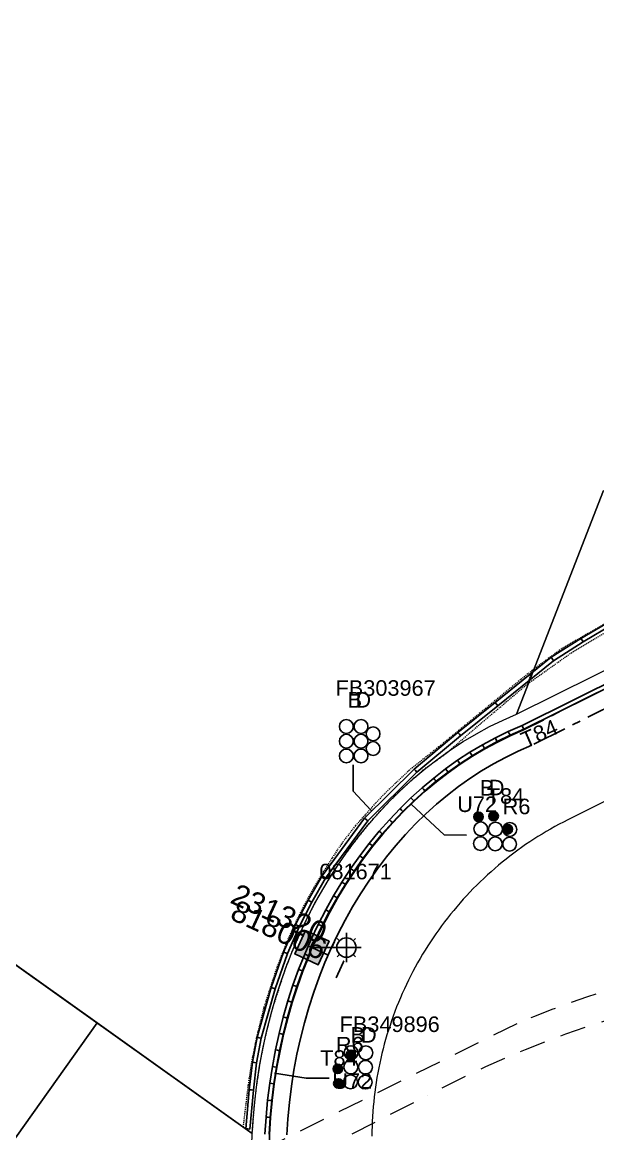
# Model space of a CAD drawing. Header units: metres. Extents: x 307635 to 308805, y 6256169 to 6257356.
# Drawn here: x 308350.6 to 308417.3, y 6257011.7 to 6257140.4 of the extents above; entities that cross this region are included whole.
import ezdxf
from ezdxf.enums import TextEntityAlignment as Align

# ---------------------------------------------------------------- set-up
doc = ezdxf.new("R2010")
doc.units = ezdxf.units.M
for name, pattern in [('Cable Exist UG', [7, 4, -1, 1, -1]), ('Dash', [5, 3, -2]), ('DASHED', [19.05, 12.7, -6.35]), ('HIDDEN2', [0.1875, 0.125, -0.0625])]:
    doc.linetypes.add(name, pattern=pattern)
doc.layers.get('0').update_dxf_attribs({"color": 6})
doc.layers.get('Defpoints').update_dxf_attribs({"color": 250})
for name, color, linetype, lineweight in [('Cadastre Developer_SP_EXT', 98, 'Continuous', 15), ('Cadastre Land Parcels_SP_EXT', 118, 'Continuous', 15), ('Cadastre Other Property_SP_EXT', 138, 'DASHED', 15), ('Mains_LV_EXT', 163, 'Continuous', 25), ('Mains_LV_SL_EXT', 135, 'Continuous', 25)]:
    doc.layers.add(name, color=color, linetype=linetype, lineweight=lineweight)
for name, color, linetype in [('Duct_SP_EXT', 30, 'Continuous'), ('Equip_SP_SL_EXT', 7, 'Continuous'), ('SupportsUG_SP_LV_SL_EXT', 7, 'Continuous')]:
    doc.layers.add(name, color=color, linetype=linetype)
doc.styles.add('COLUMN_LABEL', font='arial.ttf', dxfattribs={"height": 2})
doc.styles.add('iecARIAL', font='arial.ttf', dxfattribs={"height": 2})
doc.styles.add('POLE_LABEL', font='arial.ttf', dxfattribs={"height": 2})
doc.styles.add('SL_LABEL', font='arial.ttf', dxfattribs={"height": 2})
doc.styles.get("Standard").update_dxf_attribs({"font": 'arial.ttf'})

# ---------------------------------------------------------------- blocks, each defined once
blk = doc.blocks.new('COLUMN_EXT')
blk.add_hatch(color=256).paths.add_polyline_path([(1.5, -1.5), (1.5, 1.5), (-1.5, 1.5), (-1.5, -1.5)])
blk.add_lwpolyline([(1.5, 1.5), (-1.5, 1.5), (-1.5, -1.5), (1.5, -1.5)], close=True)
at = {"layer": 'Defpoints', "flags": 128}
for points in [[(0, 0), (0, -2)], [(2, -4), (-2, -4)]]:
    blk.add_lwpolyline(points, dxfattribs=at)
at = {"flags": 9}
for tag, p in [('STREETNAME', (-1.81, 1.6)), ('LOCATION', (-1.81, 1.4)), ('SUBURB', (-1.81, 1.8)), ('LEGEND', (-1.81, 1.2)), ('NOTES', (-1.81, 2)), ('COLUMN_TYPE', (-1.81, 0.4)), ('OWNED_BY', (-1.81, 0.6)), ('USAGE', (-1.81, 1)), ('STATE', (-1.81, 0.8))]:
    blk.add_attdef(tag, text='', height=0.2, rotation=180, dxfattribs=at).set_placement(p, align=Align.MIDDLE_LEFT)
at = {"flags": 1}
blk.add_attdef('Z', (-1.81, 2.35), '', height=0.2, rotation=180, dxfattribs=at)
at = {"flags": 9}
for tag, style, p in [('STRUCTURE_PLANT_NUMBER', 'POLE_LABEL', (-1.81, -0.03)), ('STREET_CODE', 'COLUMN_LABEL', (-1.81, 0.2))]:
    blk.add_attdef(tag, text='', height=0.2, rotation=180, dxfattribs=dict(at, style=style)).set_placement(p, align=Align.MIDDLE_LEFT)
at = {"style": 'COLUMN_LABEL', "width": 0.9, "flags": 8}
blk.add_attdef('ASSET_NUM', text='', height=2, rotation=270, dxfattribs=at).set_placement((2, -4), align=Align.MIDDLE_LEFT)
blk = doc.blocks.new('DUCT_EXT')
blk.add_circle((0, 0.8), 0.8)
at = {"flags": 1}
blk.add_attdef('Z', (0, 0), '', height=0.2, dxfattribs=at)
at = {"flags": 9}
for tag, p in [('DUCT_CODE', (0, 0)), ('XSECT_TYPE', (0, -0.2)), ('STATE', (0, -0.6)), ('FB_REFERENCE', (0, -0.4)), ('NOTES', (0, -0.8))]:
    blk.add_attdef(tag, text='', height=0.2, dxfattribs=at).set_placement(p, align=Align.MIDDLE_LEFT)
blk = doc.blocks.new('SL_LANTERN_EXT')
at = {"flags": 9}
for tag, p in [('LRATECODE', (-7.4, 0)), ('LOUTREACHVOCAB', (-7.2, 0)), ('LOUTREACH', (-7, 0)), ('LANTNUMBER', (-6.6, 0)), ('LNEW', (-6.4, 0)), ('LMASTVOCAB', (-6.2, 0)), ('LMAST', (-6, 0)), ('LLAMPVOCAB', (-5.8, 0)), ('LLAMP', (-5.6, 0)), ('LEXIST', (-5.4, 0)), ('LCHARGE3PERCENT', (-5.2, 0)), ('LCHARGE3', (-5, 0)), ('LCHARGE2PERCENT', (-4.8, 0)), ('LCHARGE2', (-4.6, 0)), ('LCHARGE1PERCENT', (-4.4, 0)), ('LCHARGE1', (-4.2, 0)), ('LCATEGORY', (-4, 0)), ('LBRACKETVOCAB', (-3.8, 0)), ('LBRACKET', (-3.6, 0)), ('LKINGHEIGHT', (-3.4, 0)), ('CREPLACE', (-3.2, 0)), ('CREMOVE', (-3, 0)), ('CNUMBER', (-2.8, 0)), ('CNEW', (-2.6, 0)), ('CEXIST', (-2.4, 0)), ('USAGE', (-2.2, 0)), ('STATE', (-2, 0)), ('OWNED_BY', (-1.8, 0)), ('ORIENTATION', (-1.6, 0)), ('OPERATING_VOLTAGE', (-1.4, 0)), ('NO_PHASES', (-1.2, 0)), ('LANTERN_TYPE', (-1, 0)), ('LANTERN_PURPOSE', (-0.8, 0)), ('CONTROL_TYPE', (-0.6, 0)), ('CONSTRUCTED_VOLTAGE', (-0.4, 0))]:
    blk.add_attdef(tag, text='', height=0.001, rotation=270, dxfattribs=at).set_placement(p, align=Align.MIDDLE_LEFT)
at = {"style": 'SL_LABEL', "flags": 9}
blk.add_attdef('STREET_CODE', text='', height=0.001, rotation=270, dxfattribs=at).set_placement((0, 0), align=Align.MIDDLE_LEFT)
at = {"flags": 1}
blk.add_attdef('Z', (0, 0), '', height=0.001, rotation=270, dxfattribs=at)
at = {"width": 0.9}
blk.add_attdef('LNUMBER', text='', height=1, dxfattribs=at).set_placement((7, -1), align=Align.MIDDLE_LEFT)
at = {"flags": 9}
for tag, p in [('LREMOVE', (0, -7.6)), ('LREPLACE', (0, -7.8)), ('LTYPE', (0, -8)), ('LTYPEVOCAB', (0, -8.2)), ('LEGEND', (0, -8.4)), ('SUBURB', (0, -8.6)), ('STREETNAME', (0, -8.8)), ('LOCATION', (0, -9)), ('NOTES', (0, -9.2)), ('MAINTAINED_BY', (0, -9.86))]:
    blk.add_attdef(tag, text='', height=0.001, dxfattribs=at).set_placement(p, align=Align.MIDDLE_LEFT)
blk.add_attdef('OPERATED_BY', (0, -9.61), '', height=0.001, dxfattribs=at)
blk.add_wipeout([(5.69, 0), (5.06, -1.06), (4, -1.69), (2.94, -1.06), (2.31, 0), (2.94, 1.06), (4, 1.69), (5.06, 1.06)])
for p, q in [((4, 1.69), (4, 0)), ((0, 0), (4, 0)), ((2.94, 1.06), (3.2, 0.8)), ((5.06, 1.06), (4.8, 0.8)), ((2.94, -1.06), (3.2, -0.8)), ((4, 0), (5.69, 0)), ((4, 0), (4, -1.69)), ((5.06, -1.06), (4.8, -0.8))]:
    blk.add_line(p, q)
blk.add_circle((4, 0), 1.12)
blk = doc.blocks.new('CABLE_LARGE_EXT')
h = blk.add_hatch(color=256)
edge = h.paths.add_edge_path()
edge.add_arc((0, 0.55), 0.55, 0, 360)
blk.add_circle((0, 0.55), 0.55)
at = {"flags": 1}
blk.add_attdef('Z', (0, 0), '', height=0.2, dxfattribs=at)
at = {"flags": 9}
for tag, p in [('COND_CODE', (0, 0)), ('STATE', (0, -0.4)), ('XSECT_SIZE', (0, -0.6)), ('FB_REFERENCE', (0, -0.2)), ('NOTES', (0, -0.8))]:
    blk.add_attdef(tag, text='', height=0.2, dxfattribs=at).set_placement(p, align=Align.MIDDLE_LEFT)

msp = doc.modelspace()

# ---------------------------------------------------------------- linework, layer by layer
at = {"layer": 'Cadastre Land Parcels_SP_EXT', "linetype": 'Continuous'}
for points in [[(308196.66, 6257140.37), (308377.3, 6257011.76), (308377.43, 6257013.78), (308377.62, 6257015.79), (308377.87, 6257017.78), (308378.18, 6257019.77), (308378.55, 6257021.74), (308378.98, 6257023.69), (308379.47, 6257025.62), (308380.02, 6257027.53), (308380.63, 6257029.41), (308381.3, 6257031.26), (308382.02, 6257033.08), (308382.8, 6257034.87), (308383.63, 6257036.62), (308384.51, 6257038.33), (308385.45, 6257040.01), (308386.44, 6257041.64), (308387.48, 6257043.22), (308388.57, 6257044.76), (308389.7, 6257046.25), (308390.88, 6257047.69), (308392.1, 6257049.07), (308393.37, 6257050.4), (308394.67, 6257051.67), (308396.02, 6257052.88), (308397.4, 6257054.04), (308398.81, 6257055.13), (308400.26, 6257056.16), (308401.74, 6257057.12), (308403.25, 6257058.02), (308404.78, 6257058.85), (308406.34, 6257059.61), (308407.92, 6257060.3), (308417.98, 6257086.19)], [(308417.98, 6257086.19), (308407.92, 6257060.3), (308407.92, 6257060.3), (308430.55, 6257071.52)], [(308436.35, 6257059.32), (308413.84, 6257048.07), (308413.33, 6257047.81), (308412.83, 6257047.55), (308412.33, 6257047.28), (308411.84, 6257047), (308411.35, 6257046.71), (308410.87, 6257046.42), (308410.38, 6257046.13), (308409.91, 6257045.82), (308409.43, 6257045.51), (308408.96, 6257045.19), (308408.5, 6257044.87), (308408.04, 6257044.54), (308407.58, 6257044.2), (308407.13, 6257043.86), (308406.69, 6257043.51), (308406.25, 6257043.16), (308405.81, 6257042.8), (308405.38, 6257042.43), (308404.95, 6257042.05), (308404.53, 6257041.68), (308404.12, 6257041.29), (308403.71, 6257040.9), (308403.3, 6257040.5), (308402.9, 6257040.1), (308402.51, 6257039.7), (308402.12, 6257039.28), (308401.74, 6257038.87), (308401.36, 6257038.44), (308400.99, 6257038.01), (308400.63, 6257037.58), (308400.27, 6257037.14), (308399.91, 6257036.7), (308399.57, 6257036.25), (308399.23, 6257035.8), (308398.89, 6257035.34), (308398.57, 6257034.88), (308398.24, 6257034.41), (308397.93, 6257033.94), (308397.62, 6257033.47), (308397.32, 6257032.99), (308397.02, 6257032.5), (308396.73, 6257032.02), (308396.45, 6257031.52), (308396.18, 6257031.03), (308395.91, 6257030.53), (308395.65, 6257030.03), (308395.4, 6257029.52), (308395.15, 6257029.01), (308394.91, 6257028.5), (308394.67, 6257027.98), (308394.45, 6257027.46), (308394.23, 6257026.94), (308394.02, 6257026.41), (308393.81, 6257025.89), (308393.62, 6257025.35), (308393.43, 6257024.82), (308393.25, 6257024.28), (308393.07, 6257023.74), (308392.9, 6257023.2), (308392.74, 6257022.66), (308392.59, 6257022.11), (308392.45, 6257021.57), (308392.31, 6257021.01), (308392.18, 6257020.46), (308392.06, 6257019.91), (308391.94, 6257019.35), (308391.84, 6257018.8), (308391.74, 6257018.24), (308391.65, 6257017.68), (308391.56, 6257017.12), (308391.49, 6257016.56), (308391.42, 6257016), (308391.36, 6257015.43), (308391.31, 6257014.87), (308391.26, 6257014.3), (308391.22, 6257013.74), (308391.19, 6257013.17), (308391.17, 6257012.61), (308391.16, 6257012.04), (308391.15, 6257011.47)], [(308436.35, 6257059.32), (308413.84, 6257048.07), (308413.33, 6257047.81), (308412.83, 6257047.55), (308412.33, 6257047.28), (308411.84, 6257047), (308411.35, 6257046.71), (308410.87, 6257046.42), (308410.38, 6257046.13), (308409.91, 6257045.82), (308409.43, 6257045.51), (308408.96, 6257045.19), (308408.5, 6257044.87), (308408.04, 6257044.54), (308407.58, 6257044.2), (308407.13, 6257043.86), (308406.69, 6257043.51), (308406.25, 6257043.16), (308405.81, 6257042.8), (308405.38, 6257042.43), (308404.95, 6257042.05), (308404.53, 6257041.68), (308404.12, 6257041.29), (308403.71, 6257040.9), (308403.3, 6257040.5), (308402.9, 6257040.1), (308402.51, 6257039.7), (308402.12, 6257039.28), (308401.74, 6257038.87), (308401.36, 6257038.44), (308400.99, 6257038.01), (308400.63, 6257037.58), (308400.27, 6257037.14), (308399.91, 6257036.7), (308399.57, 6257036.25), (308399.23, 6257035.8), (308398.89, 6257035.34), (308398.57, 6257034.88), (308398.24, 6257034.41), (308397.93, 6257033.94), (308397.62, 6257033.47), (308397.32, 6257032.99), (308397.02, 6257032.5), (308396.73, 6257032.02), (308396.45, 6257031.52), (308396.18, 6257031.03), (308395.91, 6257030.53), (308395.65, 6257030.03), (308395.4, 6257029.52), (308395.15, 6257029.01), (308394.91, 6257028.5), (308394.67, 6257027.98), (308394.45, 6257027.46), (308394.23, 6257026.94), (308394.02, 6257026.41), (308393.81, 6257025.89), (308393.62, 6257025.35), (308393.43, 6257024.82), (308393.25, 6257024.28), (308393.07, 6257023.74), (308392.9, 6257023.2), (308392.74, 6257022.66), (308392.59, 6257022.11), (308392.45, 6257021.57), (308392.31, 6257021.01), (308392.18, 6257020.46), (308392.06, 6257019.91), (308391.94, 6257019.35), (308391.84, 6257018.8), (308391.74, 6257018.24), (308391.65, 6257017.68), (308391.56, 6257017.12), (308391.49, 6257016.56), (308391.42, 6257016), (308391.36, 6257015.43), (308391.31, 6257014.87), (308391.26, 6257014.3), (308391.22, 6257013.74), (308391.19, 6257013.17), (308391.17, 6257012.61), (308391.16, 6257012.04), (308391.15, 6257011.47)], [(308341.61, 6256999.69), (308359.33, 6257024.56), (308343.03, 6257036.16)]]:
    msp.add_lwpolyline(points, dxfattribs=at)
msp.add_lwpolyline([(308377.35, 6257003.68), (308377.35, 6257004.8), (308377.35, 6257005.92), (308377.33, 6257007.04), (308377.31, 6257008.17), (308377.29, 6257009.29), (308377.25, 6257010.41), (308377.3, 6257011.76), (308359.33, 6257024.56), (308341.61, 6256999.69), (308342.85, 6256994.84), (308377.35, 6257003.68)], close=True, dxfattribs=at)
at = {"layer": 'Cadastre Other Property_SP_EXT', "linetype": 'HIDDEN2'}
msp.add_lwpolyline([(308420.07, 6257071.88), (308413.14, 6257067.87), (308409.74, 6257065.37), (308409.25, 6257063.85), (308414.42, 6257067.51), (308420.75, 6257071.27)], dxfattribs=at)
at = {"layer": 'Duct_SP_EXT'}
for p, q in [((308418.91, 6257071.15), (308415.37, 6257069.06)), ((308419.15, 6257070.73), (308415.62, 6257068.65)), ((308415.37, 6257069.06), (308411.92, 6257066.87)), ((308415.62, 6257068.65), (308412.2, 6257066.48)), ((308415.37, 6257069.06), (308415.5, 6257068.85)), ((308415.62, 6257068.65), (308415.5, 6257068.85)), ((308411.92, 6257066.87), (308405.43, 6257061.64)), ((308412.2, 6257066.48), (308405.73, 6257061.27)), ((308408.54, 6257058.98), (308423.31, 6257066.3)), ((308411.92, 6257066.87), (308412.06, 6257066.67)), ((308412.2, 6257066.48), (308412.06, 6257066.67)), ((308408.74, 6257058.54), (308423.53, 6257065.87)), ((308405.43, 6257061.64), (308401.12, 6257058.16)), ((308405.73, 6257061.27), (308401.43, 6257057.79)), ((308405.43, 6257061.64), (308405.58, 6257061.45)), ((308405.73, 6257061.27), (308405.58, 6257061.45)), ((308406.95, 6257058.28), (308408.54, 6257058.98)), ((308407.15, 6257057.85), (308408.74, 6257058.54)), ((308408.54, 6257058.98), (308408.64, 6257058.76)), ((308408.74, 6257058.54), (308408.64, 6257058.76)), ((308401.12, 6257058.16), (308396.03, 6257053.94)), ((308401.43, 6257057.79), (308396.35, 6257053.58)), ((308401.12, 6257058.16), (308401.28, 6257057.98)), ((308401.43, 6257057.79), (308401.28, 6257057.98)), ((308403.97, 6257056.75), (308405.45, 6257057.55)), ((308404.2, 6257056.33), (308405.67, 6257057.12)), ((308405.45, 6257057.55), (308406.95, 6257058.28)), ((308405.45, 6257057.55), (308405.56, 6257057.33)), ((308405.67, 6257057.12), (308405.56, 6257057.33)), ((308405.67, 6257057.12), (308407.15, 6257057.85)), ((308406.95, 6257058.28), (308407.05, 6257058.06)), ((308407.15, 6257057.85), (308407.05, 6257058.06)), ((308401.08, 6257054.95), (308402.51, 6257055.88)), ((308402.51, 6257055.88), (308403.97, 6257056.75)), ((308402.51, 6257055.88), (308402.64, 6257055.68)), ((308402.76, 6257055.47), (308404.2, 6257056.33)), ((308403.97, 6257056.75), (308404.08, 6257056.54)), ((308404.2, 6257056.33), (308404.08, 6257056.54)), ((308399.68, 6257053.95), (308401.08, 6257054.95)), ((308399.97, 6257053.57), (308401.35, 6257054.55)), ((308401.08, 6257054.95), (308401.22, 6257054.75)), ((308401.35, 6257054.55), (308401.22, 6257054.75)), ((308401.35, 6257054.55), (308402.76, 6257055.47)), ((308402.76, 6257055.47), (308402.64, 6257055.68)), ((308396.03, 6257053.94), (308390.31, 6257048.26)), ((308396.35, 6257053.58), (308390.68, 6257047.94)), ((308396.03, 6257053.94), (308396.19, 6257053.76)), ((308396.35, 6257053.58), (308396.19, 6257053.76)), ((308398.31, 6257052.9), (308399.68, 6257053.95)), ((308398.61, 6257052.52), (308399.97, 6257053.57)), ((308399.68, 6257053.95), (308399.82, 6257053.76)), ((308399.97, 6257053.57), (308399.82, 6257053.76)), ((308396.98, 6257051.78), (308398.31, 6257052.9)), ((308397.29, 6257051.42), (308398.61, 6257052.52)), ((308398.31, 6257052.9), (308398.46, 6257052.71)), ((308398.61, 6257052.52), (308398.46, 6257052.71)), ((308395.67, 6257050.61), (308396.98, 6257051.78)), ((308396, 6257050.26), (308397.29, 6257051.42)), ((308396.98, 6257051.78), (308397.13, 6257051.6)), ((308397.29, 6257051.42), (308397.13, 6257051.6)), ((308393.18, 6257048.08), (308394.41, 6257049.37)), ((308394.41, 6257049.37), (308395.67, 6257050.61)), ((308394.41, 6257049.37), (308394.58, 6257049.2)), ((308394.75, 6257049.03), (308396, 6257050.26)), ((308395.67, 6257050.61), (308395.84, 6257050.43)), ((308396, 6257050.26), (308395.84, 6257050.43)), ((308390.31, 6257048.26), (308385.39, 6257041.58)), ((308390.31, 6257048.26), (308390.49, 6257048.1)), ((308390.68, 6257047.94), (308390.49, 6257048.1)), ((308391.99, 6257046.74), (308393.18, 6257048.08)), ((308393.18, 6257048.08), (308393.36, 6257047.92)), ((308393.53, 6257047.76), (308394.75, 6257049.03)), ((308394.75, 6257049.03), (308394.58, 6257049.2)), ((308390.68, 6257047.94), (308385.79, 6257041.32)), ((308392.36, 6257046.43), (308393.53, 6257047.76)), ((308393.53, 6257047.76), (308393.36, 6257047.92)), ((308390.85, 6257045.34), (308391.99, 6257046.74)), ((308391.22, 6257045.05), (308392.36, 6257046.43)), ((308391.99, 6257046.74), (308392.18, 6257046.58)), ((308392.36, 6257046.43), (308392.18, 6257046.58)), ((308389.75, 6257043.9), (308390.85, 6257045.34)), ((308390.13, 6257043.61), (308391.22, 6257045.05)), ((308390.85, 6257045.34), (308391.04, 6257045.19)), ((308391.22, 6257045.05), (308391.04, 6257045.19)), ((308388.69, 6257042.4), (308389.75, 6257043.9)), ((308389.09, 6257042.13), (308390.13, 6257043.61)), ((308389.75, 6257043.9), (308389.94, 6257043.75)), ((308390.13, 6257043.61), (308389.94, 6257043.75)), ((308388.69, 6257042.4), (308388.89, 6257042.27)), ((308389.09, 6257042.13), (308388.89, 6257042.27)), ((308385.39, 6257041.58), (308385.59, 6257041.45)), ((308385.79, 6257041.32), (308385.59, 6257041.45)), ((308382.01, 6257028.94), (308382.66, 6257030.74)), ((308382.47, 6257028.78), (308383.11, 6257030.57)), ((308382.66, 6257030.74), (308382.89, 6257030.66)), ((308383.11, 6257030.57), (308382.89, 6257030.66)), ((308381.42, 6257027.1), (308382.01, 6257028.94)), ((308381.88, 6257026.96), (308382.47, 6257028.78)), ((308382.01, 6257028.94), (308382.24, 6257028.86)), ((308382.47, 6257028.78), (308382.24, 6257028.86)), ((308379.49, 6257028.65), (308377.87, 6257022.9)), ((308379.95, 6257028.51), (308378.34, 6257022.78)), ((308379.49, 6257028.65), (308379.72, 6257028.58)), ((308379.95, 6257028.51), (308379.72, 6257028.58)), ((308380.88, 6257025.24), (308381.42, 6257027.1)), ((308381.34, 6257025.11), (308381.88, 6257026.96)), ((308381.42, 6257027.1), (308381.65, 6257027.03)), ((308381.88, 6257026.96), (308381.65, 6257027.03)), ((308380.4, 6257023.35), (308380.88, 6257025.24)), ((308380.87, 6257023.24), (308381.34, 6257025.11)), ((308380.88, 6257025.24), (308381.11, 6257025.18)), ((308381.34, 6257025.11), (308381.11, 6257025.18)), ((308377.87, 6257022.9), (308377.31, 6257020.01)), ((308378.34, 6257022.78), (308377.78, 6257019.93)), ((308377.87, 6257022.9), (308378.11, 6257022.84)), ((308378.34, 6257022.78), (308378.11, 6257022.84)), ((308379.98, 6257021.45), (308380.4, 6257023.35)), ((308380.4, 6257023.35), (308380.63, 6257023.3)), ((308380.45, 6257021.35), (308380.87, 6257023.24)), ((308380.87, 6257023.24), (308380.63, 6257023.3)), ((308379.62, 6257019.52), (308379.98, 6257021.45)), ((308379.98, 6257021.45), (308380.21, 6257021.4)), ((308380.09, 6257019.44), (308380.45, 6257021.35)), ((308380.45, 6257021.35), (308380.21, 6257021.4)), ((308377.31, 6257020.01), (308376.95, 6257016.82)), ((308377.31, 6257020.01), (308377.54, 6257019.97)), ((308377.78, 6257019.93), (308377.42, 6257016.77)), ((308377.78, 6257019.93), (308377.54, 6257019.97)), ((308379.31, 6257017.58), (308379.62, 6257019.52)), ((308379.62, 6257019.52), (308379.85, 6257019.48)), ((308379.79, 6257017.51), (308380.09, 6257019.44)), ((308380.09, 6257019.44), (308379.85, 6257019.48)), ((308379.07, 6257015.63), (308379.31, 6257017.58)), ((308379.31, 6257017.58), (308379.55, 6257017.55)), ((308379.79, 6257017.51), (308379.55, 6257017.55)), ((308379.55, 6257015.58), (308379.79, 6257017.51)), ((308376.95, 6257016.82), (308376.55, 6257012.31)), ((308376.95, 6257016.82), (308377.19, 6257016.8)), ((308377.42, 6257016.77), (308377.03, 6257012.27)), ((308377.42, 6257016.77), (308377.19, 6257016.8)), ((308378.89, 6257013.67), (308379.07, 6257015.63)), ((308379.07, 6257015.63), (308379.31, 6257015.6)), ((308379.55, 6257015.58), (308379.31, 6257015.6)), ((308379.36, 6257013.63), (308379.55, 6257015.58)), ((308378.76, 6257011.7), (308378.89, 6257013.67)), ((308378.89, 6257013.67), (308379.12, 6257013.65)), ((308379.36, 6257013.63), (308379.12, 6257013.65)), ((308379.24, 6257011.68), (308379.36, 6257013.63)), ((308376.55, 6257012.31), (308376.79, 6257012.29)), ((308377.03, 6257012.27), (308376.79, 6257012.29))]:
    msp.add_line(p, q, dxfattribs=at)
for points in [[(308388.99, 6257054.41), (308388.99, 6257051.38), (308391.05, 6257049.13)], [(308402.1, 6257046.28), (308399.54, 6257046.32), (308395.75, 6257049.85)], [(308386.22, 6257018.18), (308383.54, 6257018.18), (308379.87, 6257018.76)]]:
    msp.add_lwpolyline(points, dxfattribs=at)

# ---------------------------------------------------------------- block references
for name, p, rotation in [('DUCT_EXT', (308387.39, 6257058.86), 269.9999999999998), ('DUCT_EXT', (308389.09, 6257058.86), 269.9999999999998), ('DUCT_EXT', (308390.49, 6257058.01), 269.9999999999998), ('DUCT_EXT', (308387.39, 6257057.16), 269.9999999999998), ('DUCT_EXT', (308389.09, 6257057.16), 269.9999999999998), ('DUCT_EXT', (308390.49, 6257056.31), 269.9999999999998), ('DUCT_EXT', (308387.39, 6257055.46), 269.9999999999998), ('DUCT_EXT', (308389.09, 6257055.46), 269.9999999999998), ('CABLE_LARGE_EXT', (308402.95, 6257048.42), 269.9633169456375), ('CABLE_LARGE_EXT', (308404.7, 6257048.49), 269.9633169456375), ('DUCT_EXT', (308402.96, 6257047.03), 268.8442713967738), ('DUCT_EXT', (308404.67, 6257047), 268.8442713967738), ('CABLE_LARGE_EXT', (308406.33, 6257046.97), 269.9633169456375), ('DUCT_EXT', (308406.33, 6257046.97), 268.8442713967738), ('DUCT_EXT', (308402.92, 6257045.33), 268.8442713967738), ('DUCT_EXT', (308404.64, 6257045.3), 268.8442713967738), ('DUCT_EXT', (308406.3, 6257045.26), 268.8442713967738), ('DUCT_EXT', (308388.72, 6257020.32), 358.8809544387473), ('DUCT_EXT', (308390.43, 6257020.3), 358.8809544387473), ('DUCT_EXT', (308388.7, 6257018.66), 358.8809544387473), ('DUCT_EXT', (308390.39, 6257018.63), 358.8809544387473), ('DUCT_EXT', (308388.66, 6257016.95), 358.8809544387473), ('DUCT_EXT', (308390.36, 6257016.92), 358.8809544387473)]:
    msp.add_blockref(name, p, dxfattribs=dict(at, rotation=rotation))
for p in [(308388.72, 6257020.32), (308387.2, 6257018.69), (308387.27, 6257017)]:
    msp.add_blockref('CABLE_LARGE_EXT', p, dxfattribs=at)
at = {"layer": 'SupportsUG_SP_LV_SL_EXT'}
ref = msp.add_blockref('COLUMN_EXT', (308384.2, 6257033.28), dxfattribs=dict(at, rotation=65.2817366040257))
ref.add_attrib('ASSET_NUM', '818006', dxfattribs={"layer": '0', "height": 2.5, "rotation": 335.2817, "style": 'COLUMN_LABEL'}).set_placement((308386.2, 6257034.03), align=Align.TOP_RIGHT)

# ---------------------------------------------------------------- texts
at = {"layer": 'Duct_SP_EXT'}
for s, p in [('FB303967', (308386.94, 6257062.42)), ('B', (308388.34, 6257061.05)), ('D', (308389.24, 6257061.05)), ('B', (308403.67, 6257050.87)), ('D', (308404.69, 6257050.9)), ('U72', (308401.03, 6257048.97)), ('T84', (308404.46, 6257049.92)), ('R6', (308406.3, 6257048.71)), ('FB349896', (308387.41, 6257023.51)), ('B', (308388.67, 6257022.28)), ('D', (308389.89, 6257022.28)), ('R6', (308386.98, 6257021.15)), ('T84', (308385.16, 6257019.6)), ('U72', (308386.57, 6257016.94))]:
    msp.add_text(s, height=1.8, dxfattribs=at).set_placement(p)
at = {"layer": 'Mains_LV_EXT'}
msp.add_text('T84', height=1.8, rotation=23.6402, dxfattribs=at).set_placement((308408.92, 6257056.38))

# ---------------------------------------------------------------- next in the draw order: block references
at = {"layer": 'Equip_SP_SL_EXT'}
ref = msp.add_blockref('SL_LANTERN_EXT', (308384.2, 6257033.28), dxfattribs=at)
ref.add_attrib('ASSET_NUM', '231320', dxfattribs={"layer": '0', "height": 2.5, "rotation": 335.2817, "style": 'iecARIAL'}).set_placement((308385.7, 6257034.78), align=Align.MIDDLE_RIGHT)

# ---------------------------------------------------------------- next in the draw order: linework, layer by layer
at = {"layer": 'Cadastre Developer_SP_EXT', "linetype": 'Dash'}
msp.add_lwpolyline([(308375.46, 6257004.97), (308397.56, 6257016.13), (308397.56, 6257016.13, -0.164616), (308475.03, 6257028.92), (308475.03, 6257028.92), (308485.96, 6257026.32), (308498.52, 6257021.62), (308668.58, 6256954.39), (308669.8, 6256957.9), (308507.83, 6257021.69), (308492.26, 6257027.99), (308476.33, 6257032.25), (308476.33, 6257032.25, 0.143581), (308407.94, 6257024.47), (308407.94, 6257024.47), (308373.94, 6257007.63), (308375.46, 6257004.97)], format="xyb", close=True, dxfattribs=at)
at = {"layer": 'Cadastre Other Property_SP_EXT', "linetype": 'HIDDEN2'}
msp.add_lwpolyline([(308409.25, 6257063.85), (308409.74, 6257065.37), (308408.38, 6257064.29), (308398.89, 6257056.5), (308395.5, 6257053.82), (308392.62, 6257051.08), (308391.57, 6257050), (308390.39, 6257048.63), (308389.25, 6257047.39), (308387.62, 6257045.29), (308386.53, 6257043.62), (308385.55, 6257042.07), (308384.42, 6257040.2), (308383.3, 6257038.17), (308382.3, 6257036.16), (308381.36, 6257034.08), (308380.13, 6257030.97), (308378.63, 6257026.33), (308377.76, 6257022.8), (308377.19, 6257019.94), (308376.8, 6257017.31), (308376.23, 6257012.57), (308377.3, 6257011.76), (308377.54, 6257014.99), (308377.78, 6257017.06), (308378.22, 6257019.99), (308378.75, 6257022.65), (308379.62, 6257026.15), (308381.15, 6257030.85), (308382.1, 6257033.26), (308383.37, 6257036.07), (308384.36, 6257038.05), (308385.11, 6257039.4), (308385.79, 6257040.56), (308386.8, 6257042.19), (308387.79, 6257043.66), (308389.02, 6257045.35), (308390.39, 6257047.09), (308391.94, 6257048.88), (308393.07, 6257050.09), (308394.5, 6257051.51), (308397.17, 6257053.9), (308399.71, 6257055.72), (308403.78, 6257059.23), (308409.25, 6257063.85)], close=True, dxfattribs=at)
at = {"layer": 'Duct_SP_EXT'}
for p, q in [((308387.68, 6257040.86), (308388.69, 6257042.4)), ((308388.08, 6257040.6), (308389.09, 6257042.13)), ((308385.39, 6257041.58), (308383.76, 6257038.78)), ((308385.79, 6257041.32), (308384.18, 6257038.55)), ((308386.71, 6257039.27), (308387.68, 6257040.86)), ((308387.13, 6257039.03), (308388.08, 6257040.6)), ((308387.68, 6257040.86), (308387.88, 6257040.73)), ((308388.08, 6257040.6), (308387.88, 6257040.73)), ((308385.8, 6257037.64), (308386.71, 6257039.27)), ((308386.71, 6257039.27), (308386.92, 6257039.15)), ((308387.13, 6257039.03), (308386.92, 6257039.15)), ((308383.76, 6257038.78), (308382.32, 6257035.94)), ((308384.18, 6257038.55), (308382.75, 6257035.74)), ((308383.76, 6257038.78), (308383.97, 6257038.67)), ((308384.18, 6257038.55), (308383.97, 6257038.67)), ((308386.22, 6257037.41), (308387.13, 6257039.03)), ((308384.94, 6257035.97), (308385.8, 6257037.64)), ((308385.37, 6257035.76), (308386.22, 6257037.41)), ((308385.8, 6257037.64), (308386.01, 6257037.53)), ((308386.22, 6257037.41), (308386.01, 6257037.53)), ((308382.32, 6257035.94), (308380.92, 6257032.75)), ((308382.75, 6257035.74), (308381.37, 6257032.58)), ((308382.32, 6257035.94), (308382.54, 6257035.84)), ((308382.75, 6257035.74), (308382.54, 6257035.84)), ((308384.13, 6257034.26), (308384.94, 6257035.97)), ((308384.56, 6257034.07), (308385.37, 6257035.76)), ((308384.94, 6257035.97), (308385.15, 6257035.87)), ((308385.37, 6257035.76), (308385.15, 6257035.87)), ((308383.77, 6257033.44), (308384.13, 6257034.26)), ((308384.13, 6257034.26), (308384.34, 6257034.16)), ((308384.21, 6257033.25), (308384.56, 6257034.07)), ((308384.56, 6257034.07), (308384.34, 6257034.16)), ((308380.92, 6257032.75), (308379.49, 6257028.65)), ((308380.92, 6257032.75), (308381.15, 6257032.67)), ((308381.37, 6257032.58), (308381.15, 6257032.67)), ((308383.37, 6257032.52), (308383.77, 6257033.44)), ((308383.77, 6257033.44), (308383.99, 6257033.35)), ((308383.77, 6257033.44), (308383.99, 6257033.35)), ((308383.81, 6257032.34), (308384.21, 6257033.25)), ((308384.21, 6257033.25), (308383.99, 6257033.35)), ((308384.21, 6257033.25), (308383.99, 6257033.35)), ((308381.37, 6257032.58), (308379.95, 6257028.51)), ((308382.66, 6257030.74), (308383.37, 6257032.52)), ((308383.11, 6257030.57), (308383.81, 6257032.34)), ((308383.37, 6257032.52), (308383.59, 6257032.43)), ((308383.81, 6257032.34), (308383.59, 6257032.43))]:
    msp.add_line(p, q, dxfattribs=at)
at = {"layer": 'Mains_LV_EXT', "linetype": 'Cable Exist UG'}
msp.add_lwpolyline([(308432.31, 6257067.93), (308409.68, 6257056.71), (308408.08, 6257056), (308406.61, 6257055.29), (308405.22, 6257054.54), (308403.85, 6257053.72), (308402.51, 6257052.85), (308401.19, 6257051.91), (308399.9, 6257050.92), (308398.64, 6257049.86), (308397.41, 6257048.75), (308396.21, 6257047.59), (308395.05, 6257046.37), (308393.93, 6257045.09), (308392.84, 6257043.77), (308391.79, 6257042.39), (308390.79, 6257040.97), (308389.83, 6257039.5), (308388.91, 6257037.99), (308388.04, 6257036.44), (308387.21, 6257034.84), (308386.44, 6257033.21), (308385.71, 6257031.55), (308385.04, 6257029.85), (308384.41, 6257028.12), (308383.85, 6257026.36), (308383.33, 6257024.57), (308382.87, 6257022.76), (308382.47, 6257020.94), (308382.12, 6257019.09), (308381.83, 6257017.23), (308381.59, 6257015.35), (308381.42, 6257013.47), (308381.3, 6257011.6)], dxfattribs=at)
at = {"layer": 'Mains_LV_SL_EXT', "linetype": 'Cable Exist UG'}
for points in [[(308423.54, 6257065.98), (308408.72, 6257058.47), (308408.72, 6257058.47), (308407.18, 6257057.79), (308405.7, 6257057.07), (308404.23, 6257056.28), (308402.79, 6257055.42), (308401.38, 6257054.5), (308400, 6257053.52), (308398.65, 6257052.48), (308397.33, 6257051.37), (308396.04, 6257050.21), (308394.79, 6257048.99), (308393.58, 6257047.72), (308392.41, 6257046.39), (308391.27, 6257045.01), (308390.18, 6257043.58), (308389.13, 6257042.1), (308388.13, 6257040.57), (308387.18, 6257039), (308386.27, 6257037.39), (308385.42, 6257035.73), (308384.6, 6257034.01), (308384.2, 6257033.28)], [(308384.2, 6257033.28), (308383.88, 6257032.34), (308383.88, 6257032.34), (308383.17, 6257030.55), (308382.52, 6257028.76), (308381.93, 6257026.94), (308381.4, 6257025.1), (308380.93, 6257023.23), (308380.51, 6257021.34), (308380.15, 6257019.43), (308379.85, 6257017.5), (308379.61, 6257015.57), (308379.42, 6257013.62), (308379.3, 6257011.64), (308379.34, 6257003.61)]]:
    msp.add_lwpolyline(points, dxfattribs=at)

# ---------------------------------------------------------------- next in the draw order: texts
at = {"layer": 'Cadastre Other Property_SP_EXT'}
msp.add_text('081671', height=1.8, dxfattribs=at).set_placement((308385.07, 6257041.18))

doc.saveas('drawing.dxf')
